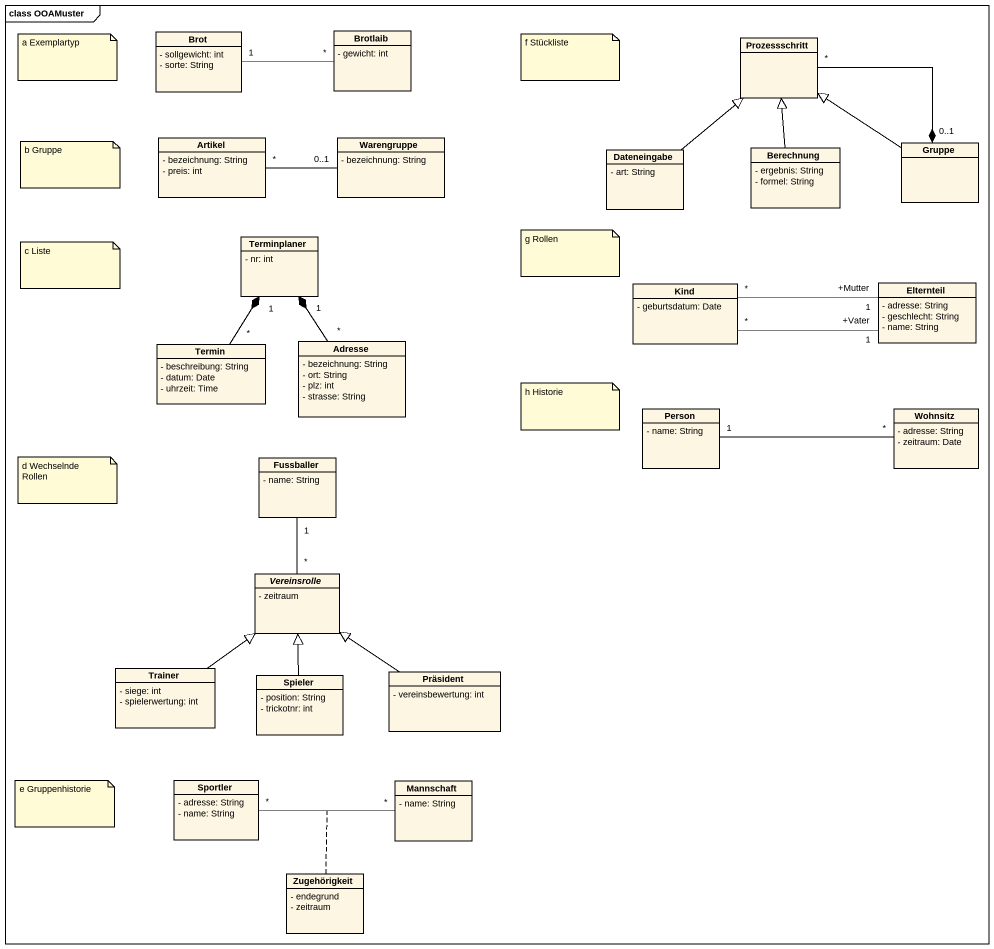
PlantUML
@startuml
mainframe class OOAMuster
hide circle
hide empty members
skinparam classAttributeIconSize 0
class Brot {
  - sollgewicht: int
  - sorte: String
}
class Brotlaib {
  - gewicht: int
}
class Prozessschritt
class Artikel {
  - bezeichnung: String
  - preis: int
}
class Warengruppe {
  - bezeichnung: String
}
class Gruppe
class Dateneingabe {
  - art: String
}
class Berechnung {
  - ergebnis: String
  - formel: String
}
class Terminplaner {
  - nr: int
}
class Kind {
  - geburtsdatum: Date
}
class Elternteil {
  - adresse: String
  - geschlecht: String
  - name: String
}
class Termin {
  - beschreibung: String
  - datum: Date
  - uhrzeit: Time
}
class Adresse {
  - bezeichnung: String
  - ort: String
  - plz: int
  - strasse: String
}
class "Person" as Person_ {
  - name: String
}
class Wohnsitz {
  - adresse: String
  - zeitraum: Date
}
class Fussballer {
  - name: String
}
abstract class Vereinsrolle {
  - zeitraum
}
class Trainer {
  - siege: int
  - spielerwertung: int
}
class Spieler {
  - position: String
  - trickotnr: int
}
class Präsident {
  - vereinsbewertung: int
}
class Sportler {
  - adresse: String
  - name: String
}
class Mannschaft {
  - name: String
}
class Zugehörigkeit {
  - endegrund
  - zeitraum
}
Brot "1" -right- "*" Brotlaib
Prozessschritt "*" --* "0..1" Gruppe
Artikel "*" -right- "0..1" Warengruppe
Gruppe -up-|> Prozessschritt
Dateneingabe -up-|> Prozessschritt
Berechnung -up-|> Prozessschritt
Kind "*" -right- "+Mutter\n1" Elternteil
Kind "*" -right- "+Vater\n1" Elternteil
Termin "*" -up-* "1" Terminplaner
Adresse "*" -up-* "1" Terminplaner
Person_ "1" -right- "*" Wohnsitz
Vereinsrolle "*" -up- "1" Fussballer
Trainer -up-|> Vereinsrolle
Spieler -up-|> Vereinsrolle
Präsident -up-|> Vereinsrolle
Sportler "*" -right- "*" Mannschaft
(Sportler, Mannschaft) .. Zugehörigkeit
note as N1
  a Exemplartyp
end note
note as N2
  f Stückliste
end note
note as N3
  b Gruppe
end note
note as N4
  c Liste
end note
note as N5
  g Rollen
end note
note as N6
  h Historie
end note
note as N7
  d Wechselnde Rollen
end note
note as N8
  e Gruppenhistorie
end note
@enduml
